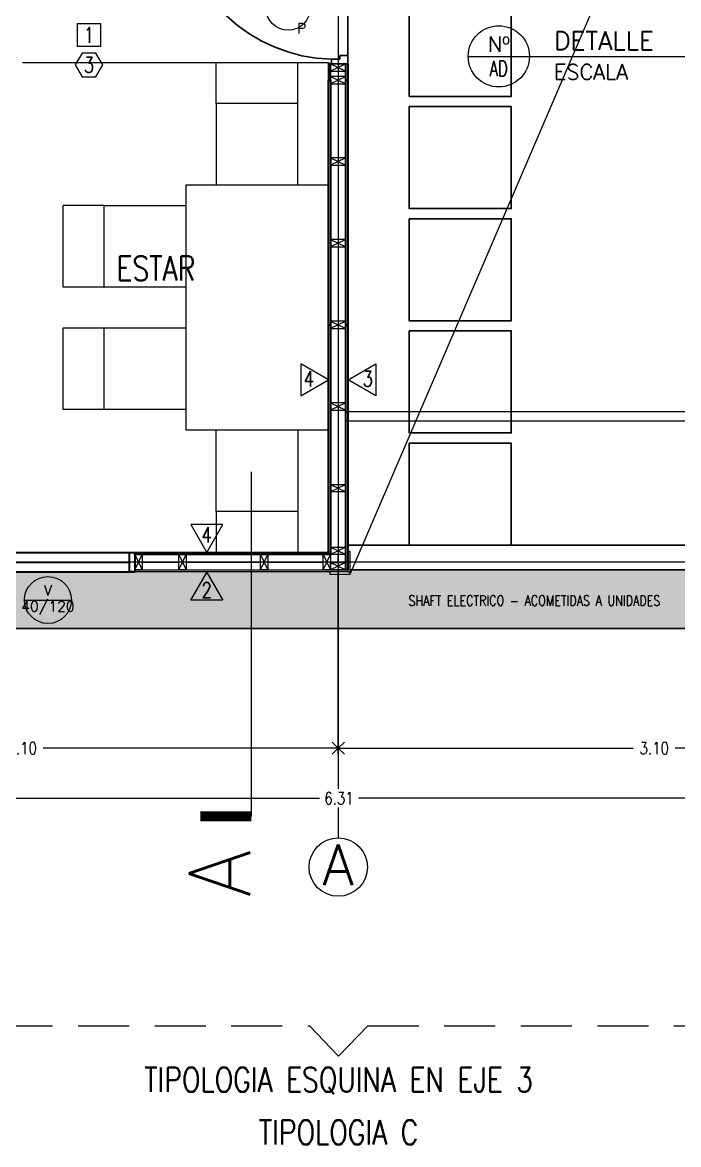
# Model space of a CAD drawing. Header units: inches. Extents: x 10.8 to 60.4, y 12.2 to 79.7.
# Drawn here: x 27.61 to 30.83, y 12.38 to 17.88 of the extents above; entities that cross this region are included whole.
import ezdxf
from ezdxf.enums import TextEntityAlignment as Align

# ---------------------------------------------------------------- set-up
doc = ezdxf.new("R2010")
doc.units = ezdxf.units.IN
doc.header["$MEASUREMENT"] = 0
doc.linetypes.add('CENTER', pattern=[2, 1.25, -0.25, 0.25, -0.25])
doc.linetypes.add('HIDDEN', pattern=[0.375, 0.25, -0.125])
doc.layers.get('DEFPOINTS').update_dxf_attribs({"color": 210})
for name, color, linetype, lineweight in [('A-ANNO-DIMS', 3, 'Continuous', 18), ('A-ANNO-SYMB', 3, 'Continuous', 18), ('A-ANNO-TEXT', 3, 'Continuous', 18), ('A-DETL-MBND', 3, 'Continuous', 18), ('A-DOOR-FULL', 4, 'Continuous', 25), ('A-DOOR-SYMB', 3, 'Continuous', 18), ('A-ELEV-IDEN', 3, 'Continuous', 18), ('A-ELEV-MBE1', 7, 'Continuous', 35), ('A-ELEV-MBE2', 4, 'Continuous', 25), ('A-FLOR-PATT', 8, 'Continuous', 18), ('A-FURN', 8, 'Continuous', 18), ('A-SECT-MCUT', 7, 'Continuous', 35), ('A-WALL-PATT', 8, 'Continuous', 18), ('A-WALL-STUD', 3, 'Continuous', 18)]:
    doc.layers.add(name, color=color, linetype=linetype, lineweight=lineweight)
doc.styles.add('E-ROMANS', font='romans.shx', dxfattribs={"width": 0.8})
doc.dimstyles.new('E-0050_ARW_12', dxfattribs={"dimscale": 0.001, "dimtxt": 60, "dimasz": 60, "dimexe": 30, "dimexo": 20, "dimgap": 30, "dimtad": 0, "dimzin": 0, "dimdsep": 46, "dimtxsty": 'E-ROMANS', "dimblk": 'OPEN90', "dimcen": 30, "dimclrd": 256, "dimclre": 256, "dimclrt": 256, "dimadec": 0, "dimazin": 0, "dimtfac": 1, "dimtmove": 1, "dimatfit": 3, "dimldrblk": 'OPEN90', "dimfxl": 1, "dimtfill": 1, "dimtolj": 1, "dimtzin": 0, "dimlwd": -1, "dimarcsym": 0})

# ---------------------------------------------------------------- blocks, each defined once
blk = doc.blocks.new('_Open90')
at = {"color": 0, "linetype": 'ByBlock', "lineweight": -2}
for p, q in [((0, 0), (-1, 0)), ((-0.5, 0.5), (0, 0)), ((0, 0), (-0.5, -0.5))]:
    blk.add_line(p, q, dxfattribs=at)
blk = doc.blocks.new('*D864')
at = {"layer": 'A-ANNO-DIMS', "lineweight": -2, "transparency": 16777216}
for p, q in [((29.1594, 15.1914), (29.1594, 14.2886)), ((26.0624, 14.9034), (26.0624, 14.2886))]:
    blk.add_line(p, q, dxfattribs=at)
at = {"layer": 'A-ANNO-DIMS', "transparency": 16777216}
for p, q in [((26.1224, 14.3186), (27.5078, 14.3186)), ((29.0994, 14.3186), (27.7141, 14.3186))]:
    blk.add_line(p, q, dxfattribs=at)
at = {"layer": 'DEFPOINTS', "color": 0, "transparency": 16777216}
for p in [(29.1594, 15.2114), (26.0624, 14.9234), (29.1594, 14.3186)]:
    blk.add_point(p, dxfattribs=at)
at = {"layer": 'A-ANNO-DIMS', "transparency": 16777216, "xscale": 0.06, "yscale": 0.06, "zscale": 0.06, "rotation": 180}
blk.add_blockref('_Open90', (26.0624, 14.3186), dxfattribs=at)
at = {"layer": 'A-ANNO-DIMS', "transparency": 16777216, "xscale": 0.06, "yscale": 0.06, "zscale": 0.06}
blk.add_blockref('_Open90', (29.1594, 14.3186), dxfattribs=at)
at = {"layer": 'A-ANNO-DIMS', "transparency": 16777216, "insert": (27.6109, 14.3186), "char_height": 0.06, "attachment_point": 5, "style": 'E-ROMANS', "bg_fill": 3, "box_fill_scale": 1.25, "bg_fill_color": 256, "bg_fill_true_color": 13158600, "bg_fill_transparency": 0}
blk.add_mtext('\\A1;3.10', dxfattribs=at)
blk = doc.blocks.new('*D865')
at = {"layer": 'A-ANNO-DIMS', "lineweight": -2, "transparency": 16777216}
for p, q in [((29.1594, 15.1914), (29.1594, 14.2886)), ((32.2564, 14.9034), (32.2564, 14.2886))]:
    blk.add_line(p, q, dxfattribs=at)
at = {"layer": 'A-ANNO-DIMS', "transparency": 16777216}
for p, q in [((29.2194, 14.3186), (30.6048, 14.3186)), ((32.1964, 14.3186), (30.8111, 14.3186))]:
    blk.add_line(p, q, dxfattribs=at)
at = {"layer": 'DEFPOINTS', "color": 0, "transparency": 16777216}
for p in [(29.1594, 15.2114), (32.2564, 14.9234), (32.2564, 14.3186)]:
    blk.add_point(p, dxfattribs=at)
at = {"layer": 'A-ANNO-DIMS', "transparency": 16777216, "xscale": 0.06, "yscale": 0.06, "zscale": 0.06, "rotation": 180}
blk.add_blockref('_Open90', (29.1594, 14.3186), dxfattribs=at)
at = {"layer": 'A-ANNO-DIMS', "transparency": 16777216, "xscale": 0.06, "yscale": 0.06, "zscale": 0.06}
blk.add_blockref('_Open90', (32.2564, 14.3186), dxfattribs=at)
at = {"layer": 'A-ANNO-DIMS', "transparency": 16777216, "insert": (30.7079, 14.3186), "char_height": 0.06, "attachment_point": 5, "style": 'E-ROMANS', "bg_fill": 3, "box_fill_scale": 1.25, "bg_fill_color": 256, "bg_fill_true_color": 13158600, "bg_fill_transparency": 0}
blk.add_mtext('\\A1;3.10', dxfattribs=at)
blk = doc.blocks.new('*D1054')
at = {"layer": 'A-ANNO-DIMS', "lineweight": -2, "transparency": 16777216}
for p, q in [((32.3161, 14.8624), (32.3161, 14.0432)), ((26.0099, 14.1875), (26.0099, 14.0432))]:
    blk.add_line(p, q, dxfattribs=at)
at = {"layer": 'A-ANNO-DIMS', "transparency": 16777216}
for p, q in [((26.0699, 14.0732), (29.0679, 14.0732)), ((32.2561, 14.0732), (29.2581, 14.0732))]:
    blk.add_line(p, q, dxfattribs=at)
at = {"layer": 'DEFPOINTS', "color": 0, "transparency": 16777216}
for p in [(32.3161, 14.8824), (26.0099, 14.2075), (32.3161, 14.0732)]:
    blk.add_point(p, dxfattribs=at)
at = {"layer": 'A-ANNO-DIMS', "transparency": 16777216, "xscale": 0.06, "yscale": 0.06, "zscale": 0.06, "rotation": 180}
blk.add_blockref('_Open90', (26.0099, 14.0732), dxfattribs=at)
at = {"layer": 'A-ANNO-DIMS', "transparency": 16777216, "xscale": 0.06, "yscale": 0.06, "zscale": 0.06}
blk.add_blockref('_Open90', (32.3161, 14.0732), dxfattribs=at)
at = {"layer": 'A-ANNO-DIMS', "transparency": 16777216, "insert": (29.163, 14.0732), "char_height": 0.06, "attachment_point": 5, "style": 'E-ROMANS', "bg_fill": 3, "box_fill_scale": 1.25, "bg_fill_color": 256, "bg_fill_true_color": 13158600, "bg_fill_transparency": 0}
blk.add_mtext('\\A1;6.31', dxfattribs=at)

msp = doc.modelspace()

# ---------------------------------------------------------------- hatches: boundary and pattern name
at = {"layer": 'A-FLOR-PATT'}
h = msp.add_hatch(dxfattribs=at)
h.set_pattern_fill('BRASS', color=256, scale=0.01, angle=45, style=0)
h.set_pattern_definition([(45, (-444.033665, -8.06813), (-0.044901281, 0.044901281), []), (45, (-444.056116, -8.04568), (-0.044901281, 0.044901281), [0.03175, -0.015875])])
h.paths.add_polyline_path([(32.2069, 15.1934), (29.2274, 15.1934), (29.2179, 15.1714), (29.1179, 15.1714), (29.1179, 15.1824), (28.1619, 15.1824), (28.1369, 15.1824), (27.3119, 15.1824), (26.112, 15.1824), (26.1119, 14.9054), (32.1959, 14.9054), (32.1959, 14.9934), (32.2069, 14.9934)])

# ---------------------------------------------------------------- linework, layer by layer
at = {"layer": 'A-ANNO-SYMB'}
for p, q in [((29.1119, 17.6784), (27.6119, 17.6784)), ((28.5619, 17.4784), (28.5619, 17.6784)), ((28.9619, 17.6784), (28.5619, 17.6784)), ((28.9619, 17.4784), (28.9619, 17.6784)), ((29.1119, 15.2784), (29.1119, 17.6784)), ((27.8119, 16.5784), (27.8119, 16.9784)), ((28.0119, 16.9784), (27.8119, 16.9784)), ((28.0119, 16.5784), (27.8119, 16.5784)), ((27.8119, 15.9784), (27.8119, 16.3784)), ((27.8119, 16.3784), (28.0119, 16.3784)), ((28.0119, 15.9784), (27.8119, 15.9784)), ((28.5619, 15.4784), (28.5619, 15.2784)), ((28.9619, 15.4784), (28.9619, 15.2784)), ((29.1119, 15.2784), (27.6119, 15.2784)), ((28.9619, 15.2784), (28.5619, 15.2784)), ((34.2889, 15.2309), (11.4546, 15.2309))]:
    msp.add_line(p, q, dxfattribs=at)
msp.add_lwpolyline([(29.7961, 17.7094), (32.0044, 17.7094)], dxfattribs=at)
for centre, radius in [((29.9461, 17.7094), 0.15), ((29.1594, 13.7358), 0.143)]:
    msp.add_circle(centre, radius, dxfattribs=at)
at = {"layer": 'A-ANNO-TEXT'}
for points in [[(27.8816, 17.8702), (27.9941, 17.8702), (27.9941, 17.7577), (27.8816, 17.7577)], [(27.9715, 17.609), (28.0052, 17.6673), (27.9715, 17.7256), (27.9042, 17.7256), (27.8705, 17.6673), (27.9042, 17.609)], [(29.1124, 16.1232), (28.9766, 16.2016), (28.9766, 16.0448)], [(29.2074, 16.1232), (29.3433, 16.2016), (29.3433, 16.0448)], [(28.5148, 15.2784), (28.5932, 15.4143), (28.4364, 15.4143)]]:
    msp.add_lwpolyline(points, close=True, dxfattribs=at)
at = {"layer": 'A-ANNO-TEXT', "linetype": 'HIDDEN'}
msp.add_lwpolyline([(26.0099, 14.2075), (26.0099, 12.9578), (29.018, 12.9578), (29.161, 12.8096), (29.304, 12.9578), (32.309, 12.9578), (32.309, 14.2075)], dxfattribs=at)
at = {"layer": 'A-DETL-MBND'}
for points in [[(29.2179, 15.2824), (29.2069, 15.2824), (29.2069, 15.1824), (29.2179, 15.1824)], [(29.2069, 15.1934), (29.2069, 15.1824), (28.1619, 15.1824), (28.1619, 15.1934)], [(29.2179, 15.1714), (29.2179, 15.1824), (29.1179, 15.1824), (29.1179, 15.1714)]]:
    msp.add_lwpolyline(points, close=True, dxfattribs=at)
at = {"layer": 'A-DOOR-FULL', "linetype": 'CENTER'}
msp.add_lwpolyline([(29.1269, 17.6956), (29.1269, 17.6734), (29.2069, 17.6734), (29.2069, 17.7134), (29.1669, 17.7134), (29.1669, 17.6956), (29.1269, 17.6956)], dxfattribs=at)
msp.add_arc((29.1444, 18.4707), 0.7753, 184.4047, 268.7104, dxfattribs=at)
at = {"layer": 'A-DOOR-SYMB'}
msp.add_circle((28.9137, 17.9464), 0.1088, dxfattribs=at)
at = {"layer": 'A-ELEV-IDEN'}
for p, q in [((29.2179, 15.1714), (32.2069, 22.1329)), ((29.1969, 15.9684), (32.2189, 15.9684)), ((29.1969, 15.9234), (32.2189, 15.9234))]:
    msp.add_line(p, q, dxfattribs=at)
at = {"layer": 'A-ELEV-MBE1'}
for p, q in [((27.3119, 15.2784), (28.1619, 15.2784)), ((27.3119, 15.1824), (28.1619, 15.1824))]:
    msp.add_line(p, q, dxfattribs=at)
at = {"layer": 'A-ELEV-MBE1', "linetype": 'Continuous'}
msp.add_line((27.3369, 15.2309), (28.1364, 15.2309), dxfattribs=at)
at = {"layer": 'A-ELEV-MBE1'}
msp.add_lwpolyline([(28.1369, 15.2784), (28.1619, 15.2784), (28.1619, 15.1824), (28.1369, 15.1824)], close=True, dxfattribs=at)
at = {"layer": 'A-ELEV-MBE2'}
for p, q in [((29.2069, 17.7134), (29.2069, 18.4334)), ((29.2069, 15.3134), (32.2069, 15.3134))]:
    msp.add_line(p, q, dxfattribs=at)
for points in [[(29.507, 18.0134), (30.007, 18.0134), (30.007, 17.5134), (29.507, 17.5134), (29.507, 18.0134)], [(29.507, 17.4634), (30.007, 17.4634), (30.007, 16.9634), (29.507, 16.9634), (29.507, 17.4634)], [(29.507, 16.9134), (30.007, 16.9134), (30.007, 16.4134), (29.507, 16.4134), (29.507, 16.9134)], [(29.507, 16.3634), (30.007, 16.3634), (30.007, 15.8634), (29.507, 15.8634), (29.507, 16.3634)], [(29.507, 15.8134), (30.007, 15.8134), (30.007, 15.3134), (29.507, 15.3134), (29.507, 15.8134)]]:
    msp.add_lwpolyline(points, dxfattribs=at)
at = {"layer": 'A-FURN'}
for p, q in [((28.9619, 17.0784), (28.9619, 17.4784)), ((29.1119, 17.0784), (28.4119, 17.0784)), ((28.4119, 17.0784), (28.4119, 15.8784)), ((29.1119, 15.8784), (29.1119, 17.0784)), ((28.4119, 16.5784), (28.0119, 16.5784)), ((28.0119, 15.9784), (28.0119, 16.3784)), ((28.0119, 16.3784), (28.4119, 16.3784)), ((28.4119, 15.9784), (28.0119, 15.9784)), ((28.4119, 15.8784), (29.1119, 15.8784)), ((28.9619, 15.8784), (28.9619, 15.4784))]:
    msp.add_line(p, q, dxfattribs=at)
for points in [[(28.9619, 17.4784), (28.5619, 17.4784), (28.5619, 17.0784)], [(28.0119, 16.5784), (28.0119, 16.9784), (28.4119, 16.9784)], [(28.9619, 15.4784), (28.5619, 15.4784), (28.5619, 15.8784)]]:
    msp.add_lwpolyline(points, dxfattribs=at)
at = {"layer": 'A-SECT-MCUT'}
for points in [[(29.1119, 17.5934), (29.1219, 17.5934), (29.1219, 17.6734), (29.1119, 17.6734)], [(29.2069, 17.5934), (29.1969, 17.5934), (29.1969, 17.6734), (29.2069, 17.6734)], [(29.1219, 17.5934), (29.1219, 16.3934), (29.1119, 16.3934), (29.1119, 17.5934)], [(29.2069, 17.5934), (29.2069, 16.3934), (29.1969, 16.3934), (29.1969, 17.5934)], [(29.1219, 16.3934), (29.1219, 15.2784), (29.1119, 15.2784), (29.1119, 16.3934)], [(29.2069, 16.3934), (29.2069, 15.1934), (29.1969, 15.1934), (29.1969, 16.3934)], [(28.1619, 15.2784), (29.1219, 15.2784), (29.1219, 15.2684), (28.1619, 15.2684)]]:
    msp.add_lwpolyline(points, close=True, dxfattribs=at)
at = {"layer": 'A-WALL-PATT', "ltscale": 0.1}
for p, q in [((29.1594, 17.5684), (29.1594, 17.2184)), ((29.1594, 17.1684), (29.1594, 16.8184)), ((29.1594, 16.7684), (29.1594, 16.4184)), ((29.1594, 16.3684), (29.1594, 16.0184)), ((29.1594, 15.9684), (29.1594, 15.6184)), ((29.1594, 15.5684), (29.1594, 15.3044))]:
    msp.add_line(p, q, dxfattribs=at)
at = {"layer": 'A-WALL-STUD'}
for p, q in [((29.1969, 17.6734), (29.1219, 17.6374)), ((29.1219, 17.6734), (29.1969, 17.6374)), ((29.1969, 17.6114), (29.1219, 17.5754)), ((29.1219, 17.6114), (29.1969, 17.5754)), ((29.1969, 17.2114), (29.1219, 17.1754)), ((29.1219, 17.2114), (29.1969, 17.1754)), ((29.1969, 16.8114), (29.1219, 16.7754)), ((29.1219, 16.8114), (29.1969, 16.7754)), ((29.1969, 16.4114), (29.1219, 16.3754)), ((29.1219, 16.4114), (29.1969, 16.3754)), ((29.1969, 16.0114), (29.1219, 15.9754)), ((29.1219, 16.0114), (29.1969, 15.9754)), ((29.1219, 15.6114), (29.1969, 15.5754)), ((29.1969, 15.6114), (29.1219, 15.5754)), ((29.1219, 15.3044), (29.1969, 15.2684)), ((29.1969, 15.3044), (29.1219, 15.2684))]:
    msp.add_line(p, q, dxfattribs=at)
for points in [[(29.1969, 17.6734), (29.1219, 17.6734), (29.1219, 17.6374), (29.1969, 17.6374)], [(29.1969, 17.6114), (29.1219, 17.6114), (29.1219, 17.5754), (29.1969, 17.5754)], [(29.1969, 17.2114), (29.1219, 17.2114), (29.1219, 17.1754), (29.1969, 17.1754)], [(29.1969, 16.8114), (29.1219, 16.8114), (29.1219, 16.7754), (29.1969, 16.7754)], [(29.1969, 16.4114), (29.1219, 16.4114), (29.1219, 16.3754), (29.1969, 16.3754)], [(29.1969, 16.0114), (29.1219, 16.0114), (29.1219, 15.9754), (29.1969, 15.9754)], [(29.1219, 15.6114), (29.1969, 15.6114), (29.1969, 15.5754), (29.1219, 15.5754)], [(29.1219, 15.3044), (29.1969, 15.3044), (29.1969, 15.2684), (29.1219, 15.2684)]]:
    msp.add_lwpolyline(points, close=True, dxfattribs=at)

# ---------------------------------------------------------------- texts
at = {"layer": 'A-ANNO-TEXT', "char_height": 0.075, "attachment_point": 5, "style": 'E-ROMANS'}
for s, insert, rotation in [('\\pi-0.45,l0.45,t0.45;1', (27.9379, 17.8139), 0.0005), ('\\pi-0.45,l0.45,t0.45;3', (27.9379, 17.6673), 0.0005), ('\\pi-0.45,l0.45,t0.45;4', (29.0155, 16.1288), 0.0005), ('\\pi-0.45,l0.45,t0.45;3', (29.3043, 16.1288), 359.9995), ('\\pi-0.45,l0.45,t0.45;4', (28.5148, 15.3642), 0.0005)]:
    msp.add_mtext(s, dxfattribs=dict(at, insert=insert, rotation=rotation))
at = {"layer": 'A-ANNO-TEXT', "char_height": 0.12, "attachment_point": 5, "style": 'E-ROMANS'}
for s, insert in [('\\pi-0.36,l0.36,t0.36;ESTAR', (28.2663, 16.6705)), ('\\pi-0.36,l0.36,t0.36;TIPOLOGIA ESQUINA EN EJE 3', (29.161, 12.6879)), ('\\pi-0.36,l0.36,t0.36;TIPOLOGIA C', (29.161, 12.4358))]:
    msp.add_mtext(s, dxfattribs=dict(at, insert=insert))
at = {"layer": 'A-ANNO-TEXT', "style": 'E-ROMANS'}
for tag, text, height, p in [('P', 'P', 0.05, (28.9794, 17.807)), ('Nº', '0', 0.0749, (29.9461, 17.7094))]:
    msp.add_attdef(tag, text=text, height=height, dxfattribs=at).set_placement(p, align=Align.BOTTOM_CENTER)
for tag, p, s, height in [('DETALLE', (30.2165, 17.7414), 'D E T A L L E   T I P O', 0.089939), ('ESCALA', (30.2165, 17.5954), 'E s c a l a   1 : 1 0 0', 0.074949)]:
    msp.add_attdef(tag, p, s, height=height, dxfattribs=at)
at = {"layer": 'A-ANNO-TEXT', "style": 'E-ROMANS', "width": 0.7}
msp.add_attdef('AD', text='AD', height=0.07495, dxfattribs=at).set_placement((29.9461, 17.6873), align=Align.TOP_CENTER)
at = {"layer": 'A-ANNO-TEXT', "style": 'E-ROMANS'}
msp.add_attdef('A', text='CORTE', height=0.2998, rotation=90, dxfattribs=at).set_placement((28.5778, 13.5894), align=Align.MIDDLE_LEFT)
msp.add_attdef('A', text='0.00', height=0.2, dxfattribs=at).set_placement((29.1594, 13.7469), align=Align.MIDDLE_CENTER)

# ---------------------------------------------------------------- next in the draw order: dimensions: what is measured, and where the dimension line sits
at = {"layer": 'A-ANNO-DIMS'}
dim = msp.add_linear_dim(base=(29.1594, 14.3186), p1=(26.0624, 14.9234), p2=(29.1594, 15.2114), dimstyle='E-0050_ARW_12', dxfattribs=at)
dim.commit()
dim.dimension.update_dxf_attribs({"geometry": '*D864', "text_midpoint": (27.6109, 14.3186)})

# ---------------------------------------------------------------- next in the draw order: linework, layer by layer
at = {"layer": 'A-ANNO-TEXT'}
msp.add_lwpolyline([(28.5148, 15.1794), (28.5932, 15.0436), (28.4364, 15.0436)], close=True, dxfattribs=at)
at = {"layer": 'A-DOOR-SYMB'}
msp.add_lwpolyline([(27.6219, 15.0448), (27.8519, 15.0448)], dxfattribs=at)
msp.add_circle((27.7369, 15.0448), 0.115, dxfattribs=at)
at = {"layer": 'A-WALL-PATT', "ltscale": 0.1}
for p, q in [((28.1979, 15.2309), (28.3789, 15.2309)), ((28.4149, 15.2309), (28.7719, 15.2309)), ((28.8219, 15.2309), (29.0859, 15.2309))]:
    msp.add_line(p, q, dxfattribs=at)
at = {"layer": 'A-WALL-STUD'}
for p, q in [((28.1619, 15.1934), (28.1979, 15.2684)), ((28.1619, 15.2684), (28.1979, 15.1934)), ((28.3789, 15.1934), (28.4149, 15.2684)), ((28.3789, 15.2684), (28.4149, 15.1934)), ((28.7789, 15.1934), (28.8149, 15.2684)), ((28.7789, 15.2684), (28.8149, 15.1934)), ((29.0859, 15.1934), (29.1219, 15.2684)), ((29.0859, 15.2684), (29.1219, 15.1934))]:
    msp.add_line(p, q, dxfattribs=at)
for points in [[(28.1619, 15.1934), (28.1619, 15.2684), (28.1979, 15.2684), (28.1979, 15.1934)], [(28.3789, 15.1934), (28.3789, 15.2684), (28.4149, 15.2684), (28.4149, 15.1934)], [(28.7789, 15.1934), (28.7789, 15.2684), (28.8149, 15.2684), (28.8149, 15.1934)], [(29.0859, 15.1934), (29.0859, 15.2684), (29.1219, 15.2684), (29.1219, 15.1934)]]:
    msp.add_lwpolyline(points, close=True, dxfattribs=at)

# ---------------------------------------------------------------- next in the draw order: texts
at = {"layer": 'A-ANNO-TEXT', "insert": (28.5148, 15.0937), "char_height": 0.075, "attachment_point": 5, "rotation": 359.9995, "style": 'E-ROMANS'}
msp.add_mtext('\\pi-0.45,l0.45,t0.45;2', dxfattribs=at)
at = {"layer": 'A-ANNO-TEXT', "style": 'E-ROMANS'}
msp.add_attdef('V', text='V', height=0.05, dxfattribs=at).set_placement((27.7369, 15.0523), align=Align.BOTTOM_CENTER)
msp.add_attdef('40/120', text='xx/xxx', height=0.05, dxfattribs=at).set_placement((27.7369, 15.0389), align=Align.TOP_CENTER)

# ---------------------------------------------------------------- next in the draw order: dimensions: what is measured, and where the dimension line sits
at = {"layer": 'A-ANNO-DIMS'}
dim = msp.add_linear_dim(base=(32.2564, 14.3186), p1=(29.1594, 15.2114), p2=(32.2564, 14.9234), dimstyle='E-0050_ARW_12', dxfattribs=at)
dim.commit()
dim.dimension.update_dxf_attribs({"geometry": '*D865', "text_midpoint": (30.7079, 14.3186)})

# ---------------------------------------------------------------- next in the draw order: linework, layer by layer
at = {"layer": 'A-ANNO-SYMB'}
msp.add_line((29.1594, 25.1522), (29.1594, 13.8788), dxfattribs=at)
at = {"layer": 'A-ELEV-MBE2'}
msp.add_line((29.2179, 15.1934), (32.2069, 15.1934), dxfattribs=at)
at = {"layer": 'A-WALL-PATT', "ltscale": 0.1}
msp.add_line((29.1594, 15.2294), (29.1594, 15.2684), dxfattribs=at)
at = {"layer": 'A-WALL-STUD'}
for p, q in [((29.1219, 15.2294), (29.1969, 15.1934)), ((29.1969, 15.2294), (29.1219, 15.1934))]:
    msp.add_line(p, q, dxfattribs=at)
msp.add_lwpolyline([(29.1219, 15.2294), (29.1969, 15.2294), (29.1969, 15.1934), (29.1219, 15.1934)], close=True, dxfattribs=at)

# ---------------------------------------------------------------- next in the draw order: texts
at = {"layer": 'A-ANNO-TEXT', "insert": (30.1204, 15.0419), "char_height": 0.05, "attachment_point": 5, "style": 'E-ROMANS'}
msp.add_mtext('\\pi-0.15,l0.15,t0.15;SHAFT ELECTRICO - ACOMETIDAS A UNIDADES', dxfattribs=at)

# ---------------------------------------------------------------- next in the draw order: dimensions: what is measured, and where the dimension line sits
at = {"layer": 'A-ANNO-DIMS'}
dim = msp.add_linear_dim(base=(32.3161, 14.0732), p1=(26.0099, 14.2075), p2=(32.3161, 14.8824), dimstyle='E-0050_ARW_12', dxfattribs=at)
dim.commit()
dim.dimension.update_dxf_attribs({"geometry": '*D1054', "text_midpoint": (29.163, 14.0732)})

# ---------------------------------------------------------------- next in the draw order: linework, layer by layer
at = {"layer": 'A-ANNO-SYMB'}
msp.add_line((28.7334, 15.6728), (28.7334, 13.9845), dxfattribs=at)
at = {"layer": 'A-ANNO-SYMB', "const_width": 0.05}
msp.add_lwpolyline([(28.7334, 13.9845), (28.4834, 13.9845)], dxfattribs=at)
at = {"layer": 'A-ELEV-MBE2'}
msp.add_line((26.1119, 14.9054), (32.1959, 14.9054), dxfattribs=at)

doc.saveas('drawing.dxf')
